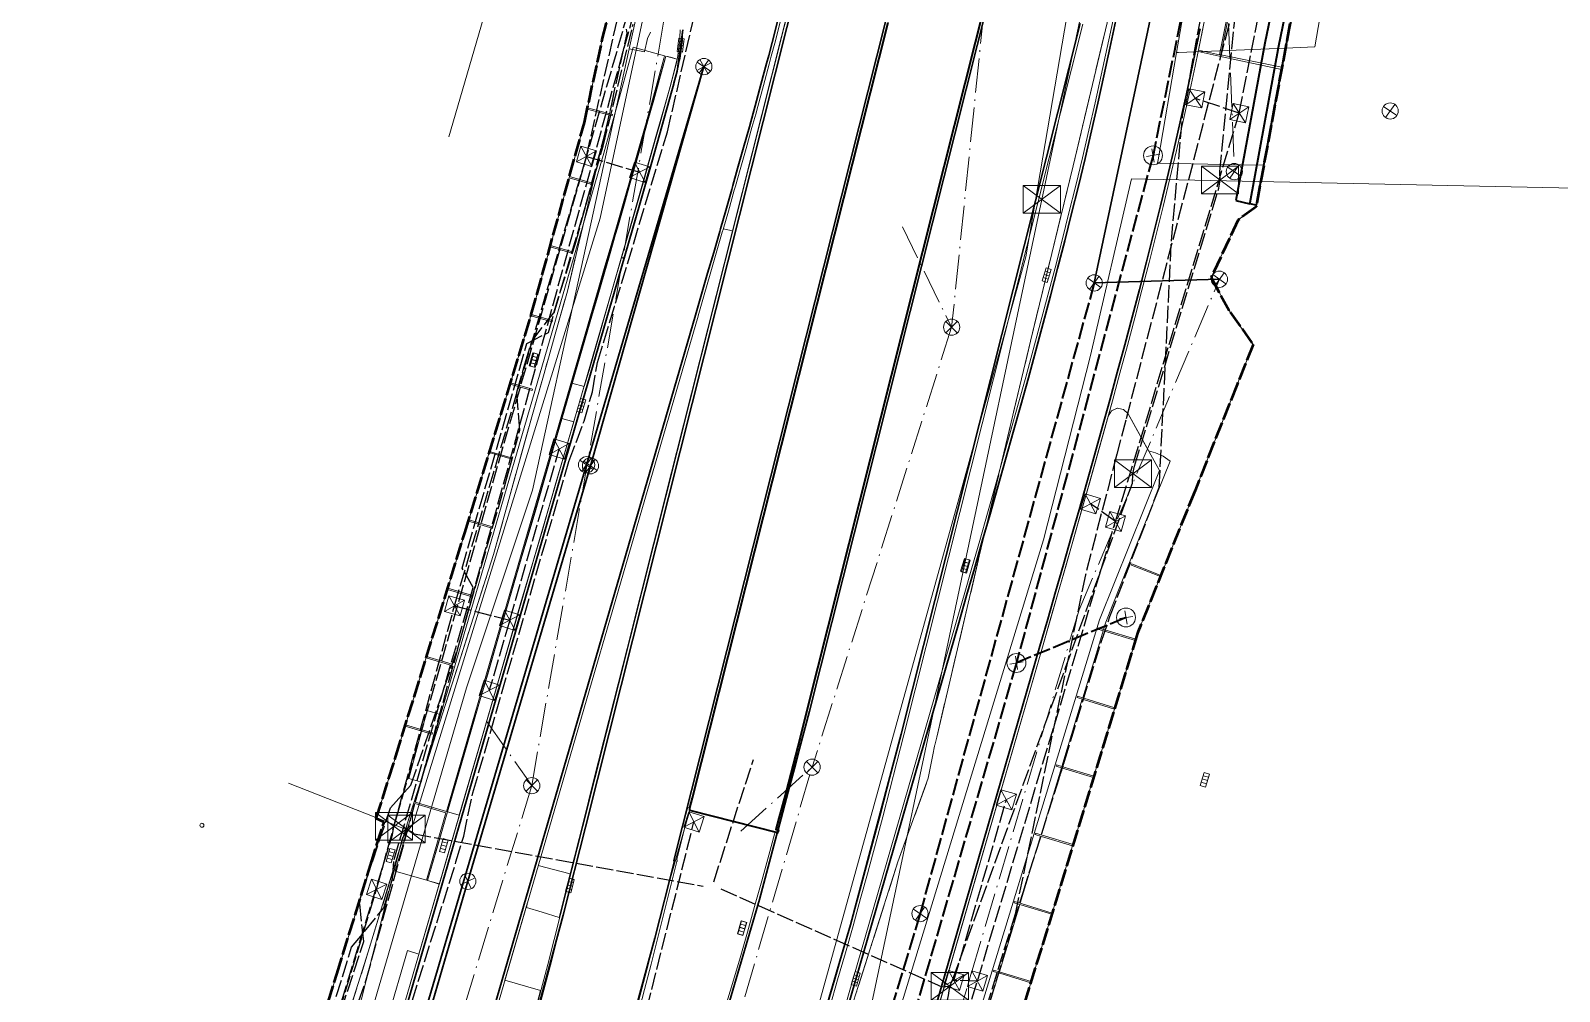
# Model space of a CAD drawing. Header units: metres. Extents: x 105014 to 106600, y 111320 to 118425.
# Drawn here: x 105344.6 to 105457.9, y 113042 to 113113.2 of the extents above; entities that cross this region are included whole.
import ezdxf

# ---------------------------------------------------------------- set-up
doc = ezdxf.new("R2010")
doc.units = ezdxf.units.M
doc.linetypes.add('DASHDOT', pattern=[3.556, 2.54, -0.508, 0, -0.508])
doc.linetypes.add('DASHED', pattern=[1.524, 1.27, -0.254])
for name, color, linetype, lineweight in [('00-BASE-LIMITE', 7, 'DASHED', 50), ('00-BASE-UE', 42, 'DASHED', 25), ('10-PAV-CALZADA-BRT', 12, 'CONTINUOUS', 30), ('10-PAV-CALZADA-MIXTA', 8, 'CONTINUOUS', 30), ('10-PAV-CICLORUTA', 76, 'CONTINUOUS', 18), ('10-PAV-ESTACION-TM', 1, 'CONTINUOUS', 40), ('10-PAV-SARDINEL', 252, 'CONTINUOUS', 13), ('20-EP-ZONA-DURA', 253, 'CONTINUOUS', 13), ('20-EP-ZONA-VERDE', 84, 'CONTINUOUS', 13), ('30-RED-ENEL-NODOS', 11, 'CONTINUOUS', 13), ('30-RED-ENEL-PROY', 1, 'DASHED', 25), ('30-RED-ETB-CAMARA', 151, 'CONTINUOUS', 13), ('30-RED-ETB-EXIST', 145, 'CONTINUOUS', 13), ('30-RED-ETB-PROY', 5, 'DASHED', 25), ('30-RED-MOVISTAR-PROY', 4, 'DASHED', 25), ('30-RED-VANTI-EXIST', 52, 'CONTINUOUS', 13), ('30-RED-VANTI-PROY', 2, 'DASHED', 25), ('30-RED-VANTI-RETIRO', 8, 'DASHDOT', 13), ('35-RH-ACUE-MENOR-EXIST', 151, 'CONTINUOUS', 13), ('35-RH-ACUE-MENOR-PROY', 5, 'DASHED', 25), ('35-RH-PLUV-COLECTOR', 96, 'CONTINUOUS', 30), ('35-RH-PLUV-INTERCEPTOR', 3, 'DASHED', 40), ('35-RH-PLUV-NODOS', 94, 'CONTINUOUS', 13), ('35-RH-PLUV-RETIRO', 8, 'DASHDOT', 13), ('35-RH-SUDS-ZONAS', 92, 'CONTINUOUS', 20), ('36-RH-SAN-COLECTOR-PROY', 6, 'DASHED', 35), ('36-RH-SAN-POZOS', 216, 'CONTINUOUS', 13), ('50-EST-MURO-CONTENCION', 34, 'CONTINUOUS', 40), ('60-PREDIAL-LOTE', 42, 'CONTINUOUS', 13)]:
    doc.layers.add(name, color=color, linetype=linetype, lineweight=lineweight)

# ---------------------------------------------------------------- blocks, each defined once
blk = doc.blocks.new('CAM_ETB_T_13')
for p, q in [((-1.375, -1.025), (1.375, 1.025)), ((-1.375, 1.025), (1.375, -1.025))]:
    blk.add_line(p, q)
blk.add_lwpolyline([(-1.375, -1.025), (1.375, -1.025), (1.375, 1.025), (-1.375, 1.025)], close=True)
blk = doc.blocks.new('CAJA_ENEL')
for p, q in [((-0.6, -0.6), (0.6, 0.6)), ((-0.6, 0.6), (0.6, -0.6))]:
    blk.add_line(p, q)
blk.add_lwpolyline([(-0.6, -0.6), (0.6, -0.6), (0.6, 0.6), (-0.6, 0.6)], close=True)
blk = doc.blocks.new('POSTE')
blk.add_circle((0, 0), 0.15)
blk = doc.blocks.new('POZO_SAN')
for p, q in [((-0.5, 0), (0.5, 0)), ((0, -0.5), (0, 0.5))]:
    blk.add_line(p, q)
blk.add_circle((0, 0), 0.7)
blk = doc.blocks.new('POZO_PLUV')
for p, q in [((-0.42, -0.42), (0.42, 0.42)), ((-0.42, 0.42), (0.42, -0.42))]:
    blk.add_line(p, q)
blk.add_circle((0, 0), 0.6)
blk = doc.blocks.new('SUMIDERO')
for p, q in [((-0.25, -0.2), (-0.25, 0.2)), ((0, -0.2), (0, 0.2)), ((0.25, -0.2), (0.25, 0.2))]:
    blk.add_line(p, q)
blk.add_lwpolyline([(-0.5, -0.2), (0.5, -0.2), (0.5, 0.2), (-0.5, 0.2)], close=True)

msp = doc.modelspace()

# ---------------------------------------------------------------- linework, layer by layer
at = {"layer": '00-BASE-LIMITE'}
for points in [[(105345.3983, 112971.6131), (105347.5179, 112978.7363), (105350.5825, 112988.5691), (105353.0135, 112996.5165), (105354.9269, 113002.8197), (105356.5159, 113008.0501), (105357.7657, 113012.0511), (105358.4211, 113014.2671), (105362.2081, 113026.6541), (105367.3211, 113043.2891), (105369.8141, 113051.3551), (105370.8177, 113054.5515), (105370.2417, 113054.8149), (105371.6915, 113059.4375), (105376.7971, 113075.9741), (105381.7211, 113092.1431), (105385.6501, 113106.3711), (105386.9791, 113112.5251), (105387.4761, 113114.5441)], [(105437.8951, 113113.6651), (105435.3877, 113100.1267), (105434.0747, 113099.1547), (105432.0513, 113094.8855), (105433.4609, 113092.3184), (105435.1651, 113089.9367), (105433.9785, 113086.9657), (105430.8671, 113079.1087), (105426.6177, 113068.5341), (105407.0983, 113004.6881), (105401.3549, 112986.5059), (105400.0061, 112979.7681), (105400.3503, 112975.2925)]]:
    msp.add_lwpolyline(points, dxfattribs=at)
at = {"layer": '00-BASE-UE'}
for points in [[(105362.2081, 113026.6541), (105367.3211, 113043.2891), (105369.8141, 113051.3551), (105370.8177, 113054.5515), (105370.2417, 113054.8149), (105371.6915, 113059.4375), (105376.7971, 113075.9741), (105381.7211, 113092.1431), (105385.6501, 113106.3711), (105386.9791, 113112.5251), (105387.4761, 113114.5441)], [(105437.8951, 113113.6651), (105435.3877, 113100.1267), (105434.0747, 113099.1547), (105432.0513, 113094.8855), (105433.4609, 113092.3184), (105435.1651, 113089.9367), (105433.9785, 113086.9657), (105430.8671, 113079.1087), (105426.6177, 113068.5341), (105408.0621, 113007.8407)]]:
    msp.add_lwpolyline(points, dxfattribs=at)
at = {"layer": '10-PAV-CALZADA-BRT'}
for points in [[(105353.1707, 112949.4592), (105374.177, 113013.5211), (105374.3864, 113014.1606), (105374.513, 113014.5481), (105379.5855, 113031.0224), (105384.0831, 113047.6629), (105385.7241, 113054.1819), (105401.5265, 113116.9597)], [(105371.2961, 112971.2841), (105380.3953, 112999.8725), (105380.9253, 112999.7532), (105381.468, 112999.7273), (105382.0069, 112999.7955), (105382.526, 112999.9557), (105383.0097, 113000.2031), (105383.4433, 113000.5304), (105383.8139, 113000.9276), (105384.1103, 113001.3829), (105384.3237, 113001.8825), (105384.3403, 113001.9345), (105394.5385, 113034.9699), (105398.6138, 113048.8173), (105402.3219, 113062.7675), (105415.5729, 113115.4095)], [(105407.9539, 113113.8333), (105392.2742, 113051.7041), (105392.3148, 113051.6887), (105390.8713, 113045.9543), (105386.3116, 113029.0837), (105381.1691, 113012.3816), (105381.0378, 113011.9796), (105380.8284, 113011.3401), (105378.3677, 113003.8355), (105378.3438, 113003.762), (105378.2257, 113002.557), (105378.573, 113001.3971), (105379.3341, 113000.4555), (105380.3953, 112999.8725), (105371.2961, 112971.2841)], [(105422.3613, 113113.7009), (105409.1101, 113061.0587), (105405.3545, 113046.9298), (105401.2271, 113032.9051), (105370.4371, 112933.1659)]]:
    msp.add_lwpolyline(points, dxfattribs=at)
at = {"layer": '10-PAV-CALZADA-MIXTA'}
for points in [[(105399.956, 113113.8485), (105399.5511, 113112.2872), (105399.301, 113111.338), (105399.1393, 113110.7278), (105398.722, 113109.1698), (105398.2984, 113107.6134), (105398.1429, 113107.0469), (105397.8702, 113106.0585), (105397.4379, 113104.5047), (105397.0015, 113102.9518), (105396.6461, 113101.6969), (105396.5617, 113101.4002), (105396.1187, 113099.8492), (105395.7289, 113098.4922), (105395.6732, 113098.2991), (105395.2256, 113096.7495), (105394.7771, 113095.2003), (105394.3274, 113093.6512), (105393.8775, 113092.1023), (105393.8736, 113092.0889), (105350.7113, 112943.6511)], [(105399.3011, 113020.6031), (105413.3733, 113069.3087), (105413.9553, 113071.3231), (105414.5365, 113073.3377), (105415.1163, 113075.3527), (105415.6943, 113077.3683), (105416.2695, 113079.3847), (105416.8415, 113081.4019), (105417.4095, 113083.4203), (105417.9729, 113085.4399), (105418.5309, 113087.4611), (105419.0829, 113089.4839), (105419.6281, 113091.5085), (105420.1661, 113093.5351), (105420.6961, 113095.5637), (105421.2175, 113097.5947), (105421.7295, 113099.6279), (105422.2315, 113101.6639), (105422.7227, 113103.7023), (105423.2025, 113105.7433), (105423.6701, 113107.7873), (105424.1251, 113109.8341), (105424.5665, 113111.8839), (105424.9937, 113113.9367)], [(105344.71, 112945.3964), (105387.8761, 113093.8475), (105389.7275, 113100.2387), (105390.6381, 113103.4187), (105392.1213, 113108.7199), (105392.2636, 113109.2385), (105392.2704, 113109.2628), (105392.2774, 113109.2883), (105392.5181, 113110.1709), (105392.9372, 113113.231)], [(105431.2419, 113113.3075), (105431.2061, 113113.1289), (105431.1703, 113112.9501), (105431.1345, 113112.7715), (105431.0981, 113112.5931), (105431.0609, 113112.4147), (105431.0237, 113112.2365), (105430.9867, 113112.0583), (105430.9495, 113111.8799), (105430.9049, 113111.6651), (105430.6809, 113110.5893), (105430.2307, 113108.4983), (105429.7671, 113106.4123), (105429.2909, 113104.3313), (105428.8027, 113102.2551), (105428.3037, 113100.1837), (105427.7941, 113098.1169), (105427.2749, 113096.0547), (105426.7465, 113093.9969), (105426.2101, 113091.9433), (105425.6661, 113089.8939), (105425.1151, 113087.8485), (105424.5579, 113085.8067), (105423.9953, 113083.7687), (105423.4277, 113081.7341), (105422.8561, 113079.7029), (105422.2811, 113077.6747), (105421.7033, 113075.6495), (105421.1227, 113073.6241), (105420.5415, 113071.6053), (105419.9597, 113069.5887), (105419.3777, 113067.5739), (105405.3055, 113018.8683)]]:
    msp.add_lwpolyline(points, dxfattribs=at)
at = {"layer": '10-PAV-CICLORUTA'}
for points in [[(105391.5843, 113111.3159), (105391.5295, 113111.1119), (105391.1129, 113109.5793), (105390.6907, 113108.0459), (105390.2637, 113106.5115), (105389.8319, 113104.9759), (105389.3963, 113103.4389), (105388.9569, 113101.9005), (105388.5145, 113100.3605), (105388.0705, 113098.8223), (105387.6231, 113097.2775), (105387.1739, 113095.7309), (105386.7239, 113094.1825), (105375.4309, 113055.3455), (105373.1263, 113056.0155), (105384.4193, 113094.8525), (105384.8693, 113096.4009), (105385.3183, 113097.9469), (105385.7653, 113099.4901), (105386.2083, 113101.0247), (105386.6497, 113102.5613), (105387.0879, 113104.0957), (105387.5223, 113105.6279), (105387.8599, 113106.8273), (105388.3777, 113108.6863), (105388.7981, 113110.2127), (105389.2125, 113111.7375), (105389.2661, 113111.9375), (105391.5843, 113111.3159)], [(105375.4029, 113055.2495), (105373.9511, 113050.2563), (105371.6465, 113050.9263), (105373.0983, 113055.9195), (105375.4029, 113055.2495)]]:
    msp.add_lwpolyline(points, close=True, dxfattribs=at)
at = {"layer": '10-PAV-ESTACION-TM'}
msp.add_lwpolyline([(105415.379, 113115.4582), (105402.128, 113062.8165), (105401.6209, 113060.8183), (105401.1065, 113058.8221), (105400.5844, 113056.828), (105400.0549, 113054.8357), (105399.8314, 113054.0076), (105400.0256, 113053.9585), (105399.9727, 113053.7623), (105393.4626, 113055.4141), (105393.4626, 113055.4141), (105393.4684, 113055.619), (105393.6523, 113056.3475), (105408.1478, 113113.7844)], dxfattribs=at)
at = {"layer": '10-PAV-SARDINEL'}
for points in [[(105352.9807, 112949.5215), (105373.987, 113013.5834), (105374.1963, 113014.2228), (105374.3229, 113014.6101), (105374.9145, 113016.4313), (105375.4991, 113018.2544), (105376.0766, 113020.0798), (105376.6471, 113021.9074), (105377.2105, 113023.7373), (105377.7668, 113025.5693), (105378.3161, 113027.4034), (105378.8583, 113029.2397), (105379.3934, 113031.078), (105379.9214, 113032.9183), (105380.4423, 113034.7608), (105380.9561, 113036.6051), (105381.4628, 113038.4515), (105381.9623, 113040.2997), (105382.4547, 113042.1499), (105382.94, 113044.002), (105383.4181, 113045.856), (105383.8892, 113047.7119), (105385.5302, 113054.2307), (105401.3326, 113117.0084)], [(105401.5265, 113116.9597), (105385.7241, 113054.1819), (105384.0831, 113047.6629), (105383.6119, 113045.8064), (105383.1336, 113043.9517), (105382.6481, 113042.0988), (105382.1555, 113040.2479), (105381.6558, 113038.3989), (105381.1489, 113036.5518), (105380.6349, 113034.7067), (105380.1137, 113032.8635), (105379.5855, 113031.0224), (105379.0502, 113029.1834), (105378.5078, 113027.3464), (105377.9583, 113025.5115), (105377.4017, 113023.6788), (105376.8381, 113021.8482), (105376.2674, 113020.0198), (105375.6896, 113018.1937), (105375.1048, 113016.3698), (105374.513, 113014.5481), (105374.3864, 113014.1606), (105374.177, 113013.5211), (105353.1707, 112949.4592)], [(105415.5729, 113115.4095), (105402.3219, 113062.7675), (105401.8147, 113060.7687), (105401.3001, 113058.7718), (105400.7778, 113056.7769), (105400.2481, 113054.7839), (105400.2481, 113054.7839), (105400.0254, 113053.9585), (105399.8314, 113054.0076), (105400.0549, 113054.8357), (105400.5844, 113056.828), (105401.1065, 113058.8221), (105401.6209, 113060.8183), (105402.128, 113062.8165), (105415.379, 113115.4582)], [(105350.7113, 112943.6511), (105393.8736, 113092.0889), (105393.8775, 113092.1023), (105394.3274, 113093.6512), (105394.7771, 113095.2003), (105395.2256, 113096.7495), (105395.6732, 113098.2991), (105395.7289, 113098.4922), (105396.1187, 113099.8492), (105396.5617, 113101.4002), (105396.6461, 113101.6969), (105397.0015, 113102.9518), (105397.4379, 113104.5047), (105397.8702, 113106.0585), (105398.1429, 113107.0469), (105398.2984, 113107.6134), (105398.722, 113109.1698), (105399.1393, 113110.7278), (105399.301, 113111.338), (105399.5511, 113112.2872), (105399.956, 113113.8485)], [(105400.1497, 113113.7987), (105399.7446, 113112.2366), (105399.4944, 113111.2869), (105399.3326, 113110.6764), (105398.9151, 113109.1177), (105398.4914, 113107.5607), (105398.3358, 113106.9939), (105398.063, 113106.0051), (105397.6305, 113104.4509), (105397.194, 113102.8975), (105396.8385, 113101.6423), (105396.7541, 113101.3454), (105396.311, 113099.7942), (105395.9211, 113098.4369), (105395.8654, 113098.2437), (105395.4177, 113096.694), (105394.9692, 113095.1446), (105394.5195, 113093.5954), (105394.0696, 113092.0465), (105394.0656, 113092.0331), (105350.9034, 112943.5953)], [(105408.1478, 113113.7844), (105393.4684, 113055.619), (105393.3241, 113055.6555), (105392.9047, 113054.2024), (105407.9539, 113113.8333)], [(105399.109, 113020.6588), (105413.1812, 113069.3642), (105413.7632, 113071.3786), (105414.3443, 113073.3931), (105414.9241, 113075.4079), (105415.502, 113077.4233), (105416.0772, 113079.4395), (105416.6491, 113081.4563), (105417.217, 113083.4743), (105417.7802, 113085.4934), (105418.3381, 113087.5141), (105418.8899, 113089.5363), (105419.4349, 113091.5602), (105419.9727, 113093.5861), (105420.5025, 113095.6139), (105421.0237, 113097.644), (105421.5355, 113099.6763), (105422.0372, 113101.7113), (105422.5282, 113103.7487), (105423.0077, 113105.7885), (105423.475, 113107.8313), (105423.9298, 113109.8769), (105424.3707, 113111.9248), (105424.7978, 113113.9767)], [(105424.9937, 113113.9367), (105424.5665, 113111.8839), (105424.1251, 113109.8341), (105423.6701, 113107.7873), (105423.2025, 113105.7433), (105422.7227, 113103.7023), (105422.2315, 113101.6639), (105421.7295, 113099.6279), (105421.2175, 113097.5947), (105420.6961, 113095.5637), (105420.1661, 113093.5351), (105419.6281, 113091.5085), (105419.0829, 113089.4839), (105418.5309, 113087.4611), (105417.9729, 113085.4399), (105417.4095, 113083.4203), (105416.8415, 113081.4019), (105416.2695, 113079.3847), (105415.6943, 113077.3683), (105415.1163, 113075.3527), (105414.5365, 113073.3377), (105413.9553, 113071.3231), (105413.3733, 113069.3087), (105399.3011, 113020.6031)], [(105344.518, 112945.4522), (105387.6841, 113093.9033), (105388.6114, 113097.0983), (105389.5354, 113100.2942), (105389.9922, 113101.8833), (105390.4458, 113103.4734), (105390.8205, 113104.7971), (105391.1925, 113106.1217), (105391.5619, 113107.447), (105391.9285, 113108.773), (105392.0709, 113109.2919), (105392.0777, 113109.3162), (105392.0845, 113109.3411), (105392.3249, 113110.2227), (105392.3737, 113110.4082), (105392.4189, 113110.5923), (105392.4614, 113110.7781), (105392.5008, 113110.9641), (105392.5372, 113111.1507), (105392.5707, 113111.3383), (105392.601, 113111.5257), (105392.6283, 113111.7145), (105392.6526, 113111.9025), (105392.6739, 113112.0925), (105392.692, 113112.2808), (105392.7073, 113112.4717), (105392.7193, 113112.6617), (105392.7284, 113112.8521), (105392.7343, 113113.0406), (105392.7372, 113113.2338)], [(105392.9372, 113113.231), (105392.9343, 113113.0374), (105392.9282, 113112.844), (105392.919, 113112.6506), (105392.9068, 113112.4574), (105392.8914, 113112.2645), (105392.8728, 113112.0718), (105392.8512, 113111.8794), (105392.8265, 113111.6874), (105392.7987, 113111.4958), (105392.7678, 113111.3047), (105392.7338, 113111.1142), (105392.6968, 113110.9242), (105392.6567, 113110.7348), (105392.6135, 113110.5461), (105392.5673, 113110.3581), (105392.5181, 113110.1709), (105392.2774, 113109.2883), (105392.2704, 113109.2628), (105392.2636, 113109.2385), (105392.1213, 113108.7199), (105391.7545, 113107.3935), (105391.3851, 113106.0678), (105391.0129, 113104.7429), (105390.6381, 113103.4187), (105390.1844, 113101.8282), (105389.7275, 113100.2387), (105388.8034, 113097.0426), (105387.8761, 113093.8475), (105344.71, 112945.3964)], [(105370.4371, 112933.1659), (105401.2271, 113032.9051), (105401.8394, 113034.9019), (105402.4441, 113036.901), (105403.0413, 113038.9023), (105403.631, 113040.9059), (105404.2131, 113042.9117), (105404.7876, 113044.9197), (105405.3545, 113046.9298), (105405.9139, 113048.9421), (105406.4656, 113050.9565), (105407.0097, 113052.9729), (105407.5463, 113054.9914), (105408.0752, 113057.0118), (105408.5965, 113059.0343), (105409.1101, 113061.0587), (105422.3613, 113113.7009)], [(105422.5553, 113113.6521), (105409.304, 113061.0097), (105408.7903, 113058.9848), (105408.2688, 113056.9616), (105407.7397, 113054.9404), (105407.2029, 113052.9212), (105406.663, 113050.9217), (105406.6586, 113050.9041), (105406.6539, 113050.888), (105406.1067, 113048.8889), (105405.5471, 113046.8759), (105404.98, 113044.8651), (105404.4053, 113042.8564), (105403.823, 113040.8498), (105403.2331, 113038.8455), (105402.6356, 113036.8435), (105402.0307, 113034.8437), (105401.4183, 113032.8463), (105370.6282, 112933.1069)], [(105405.3055, 113018.8683), (105419.3777, 113067.5739), (105419.9597, 113069.5887), (105420.5415, 113071.6053), (105421.1227, 113073.6241), (105421.7033, 113075.6495), (105422.2811, 113077.6747), (105422.8561, 113079.7029), (105423.4277, 113081.7341), (105423.9953, 113083.7687), (105424.5579, 113085.8067), (105425.1151, 113087.8485), (105425.6661, 113089.8939), (105426.2101, 113091.9433), (105426.7465, 113093.9969), (105427.2749, 113096.0547), (105427.7941, 113098.1169), (105428.3037, 113100.1837), (105428.8027, 113102.2551), (105429.2909, 113104.3313), (105429.7671, 113106.4123), (105430.2307, 113108.4983), (105430.6809, 113110.5893), (105430.9049, 113111.6651), (105430.9495, 113111.8799), (105430.9867, 113112.0583), (105431.0237, 113112.2365), (105431.0609, 113112.4147), (105431.0981, 113112.5931), (105431.1345, 113112.7715), (105431.1703, 113112.9501), (105431.2061, 113113.1289), (105431.2419, 113113.3075)], [(105431.438, 113113.2681), (105431.4022, 113113.0896), (105431.3664, 113112.9108), (105431.3306, 113112.7319), (105431.294, 113112.5527), (105431.2567, 113112.3739), (105431.2195, 113112.1957), (105431.1825, 113112.0176), (105431.1453, 113111.8392), (105431.1007, 113111.6244), (105430.8766, 113110.5479), (105430.4261, 113108.4556), (105429.9622, 113106.3683), (105429.4858, 113104.2861), (105428.9973, 113102.2088), (105428.498, 113100.1364), (105427.9882, 113098.0686), (105427.4687, 113096.0055), (105426.9401, 113093.9468), (105426.4035, 113091.8924), (105425.8593, 113089.8423), (105425.3081, 113087.7962), (105424.7508, 113085.7538), (105424.188, 113083.7153), (105423.6203, 113081.6802), (105423.0486, 113079.6485), (105422.4735, 113077.62), (105421.8956, 113075.5945), (105421.315, 113073.5689), (105420.7337, 113071.55), (105420.1519, 113069.5333), (105419.5698, 113067.5184), (105405.4976, 113018.8127)], [(105389.4165, 113040.3133), (105389.9087, 113042.1918), (105390.3936, 113044.0721), (105390.8713, 113045.9543), (105391.8197, 113049.7218), (105393.0971, 113054.1477), (105392.4969, 113051.7695), (105392.5027, 113051.7571), (105392.5118, 113051.7234), (105392.5148, 113051.6887), (105392.5118, 113051.654), (105392.5087, 113051.6399), (105391.0652, 113045.9053), (105390.5874, 113044.0226), (105390.1023, 113042.1415), (105389.6099, 113040.2623)]]:
    msp.add_lwpolyline(points, dxfattribs=at)
at = {"layer": '20-EP-ZONA-DURA'}
for points in [[(105401.3326, 113117.0084), (105385.5302, 113054.2307), (105383.8892, 113047.7119), (105383.4181, 113045.856), (105382.94, 113044.002), (105382.4547, 113042.1499), (105381.9623, 113040.2997)], [(105381.6018, 113039.0996), (105382.3929, 113042.0709), (105379.7607, 113042.8371), (105381.4388, 113048.6083), (105381.3581, 113048.2345), (105382.5142, 113047.868), (105383.7869, 113047.497), (105384.5977, 113050.7084), (105382.2299, 113051.3293), (105384.5999, 113050.7191), (105385.5787, 113054.5975), (105386.3129, 113057.5063), (105387.0985, 113060.6195), (105387.8325, 113063.5283), (105388.8113, 113067.4067), (105390.7691, 113075.1637), (105391.7405, 113079.0135), (105392.4749, 113081.9233), (105392.9952, 113083.9845), (105396.6188, 113098.3432), (105395.9387, 113098.4969), (105396.6193, 113098.3463), (105400.9727, 113115.5953)], [(105365.1589, 113036.2543), (105367.3211, 113043.2891), (105369.8141, 113051.3551), (105370.8177, 113054.5515), (105370.2417, 113054.8149), (105371.6915, 113059.4375), (105372.404, 113061.7452), (105372.3761, 113061.6491), (105374.3611, 113061.0719), (105374.3861, 113061.0647), (105374.4141, 113061.1607), (105374.3891, 113061.1679), (105372.404, 113061.7452), (105373.9677, 113066.8099), (105373.9399, 113066.7139), (105375.8409, 113066.1611), (105375.8661, 113066.1539), (105375.8939, 113066.2499), (105375.8689, 113066.2571), (105373.9677, 113066.8099), (105375.5317, 113071.8755), (105375.5037, 113071.7795), (105377.3461, 113071.2437), (105377.3741, 113071.3397), (105375.5317, 113071.8755), (105376.7971, 113075.9741), (105377.0625, 113076.8456), (105378.8259, 113076.3329), (105378.8539, 113076.4289), (105377.0917, 113076.9413), (105378.6067, 113081.9163), (105380.3057, 113081.4221), (105380.3337, 113081.5181), (105378.6358, 113082.0119), (105380.1508, 113086.9867), (105381.7855, 113086.5113), (105381.8135, 113086.6075), (105380.1799, 113087.0823), (105381.695, 113092.0572), (105383.2653, 113091.6005), (105383.2747, 113091.5979), (105383.3027, 113091.6939), (105383.2933, 113091.6965), (105381.7238, 113092.1529), (105383.1082, 113097.1663), (105384.7453, 113096.6903), (105384.7733, 113096.7863), (105383.1349, 113097.2627), (105384.5191, 113102.2755), (105386.2251, 113101.7795), (105386.2531, 113101.8755), (105384.5457, 113102.3719), (105385.6501, 113106.3711), (105385.8638, 113107.3606), (105387.7049, 113106.8687), (105387.7307, 113106.9653), (105385.8849, 113107.4585), (105386.9791, 113112.5251), (105387.4761, 113114.5441)], [(105392.7372, 113113.2338), (105392.7343, 113113.0406), (105392.7284, 113112.8521), (105392.7193, 113112.6617), (105392.7073, 113112.4717), (105392.692, 113112.2808), (105392.6739, 113112.0925), (105392.6526, 113111.9025), (105392.6283, 113111.7145), (105392.601, 113111.5257), (105392.5707, 113111.3383), (105392.5372, 113111.1507), (105392.5209, 113111.0647), (105392.0347, 113111.1951), (105391.6913, 113111.2911), (105391.6902, 113111.2874), (105391.6809, 113111.2899), (105391.6261, 113111.0857), (105391.5176, 113110.6865), (105383.6443, 113083.2815), (105376.5784, 113058.9336), (105375.5015, 113055.2299), (105375.4969, 113055.2311), (105374.8018, 113052.8238), (105374.0471, 113050.2283), (105374.052, 113050.2268), (105374.0495, 113050.2181), (105374.9028, 113049.9477), (105373.3972, 113044.7696), (105372.5547, 113045.0431), (105371.093, 113040.0474)], [(105389.6099, 113040.2623), (105390.1023, 113042.1415), (105390.5874, 113044.0226), (105391.0652, 113045.9053), (105392.5087, 113051.6399), (105392.5118, 113051.654), (105392.5148, 113051.6887), (105392.5118, 113051.7234), (105392.5027, 113051.7571), (105392.4969, 113051.7695), (105393.0971, 113054.1477), (105393.4626, 113055.4141), (105399.7796, 113053.8144), (105399.7387, 113053.6636), (105399.3152, 113052.1036), (105398.7907, 113050.1985), (105398.2593, 113048.2954), (105397.7211, 113046.3942), (105397.1759, 113044.4949), (105396.6987, 113042.8548), (105393.2945, 113031.6178)]]:
    msp.add_lwpolyline(points, dxfattribs=at)
for points in [[(105437.8951, 113113.6651), (105437.3038, 113110.4725), (105432.7841, 113111.37), (105433.7969, 113116.4703), (105438.2981, 113115.5765), (105437.8951, 113113.6651)], [(105373.1263, 113056.0155), (105375.4309, 113055.3455), (105386.7239, 113094.1825), (105387.1739, 113095.7309), (105387.6231, 113097.2775), (105388.0705, 113098.8223), (105388.5145, 113100.3605), (105388.9569, 113101.9005), (105389.3963, 113103.4389), (105389.8319, 113104.9759), (105390.2637, 113106.5115), (105390.6907, 113108.0459), (105391.1129, 113109.5793), (105391.5295, 113111.1119), (105391.5843, 113111.3159), (105389.2661, 113111.9375), (105389.2125, 113111.7375), (105388.7981, 113110.2127), (105388.3777, 113108.6863), (105387.8599, 113106.8273), (105387.5223, 113105.6279), (105387.0879, 113104.0957), (105386.6497, 113102.5613), (105386.2083, 113101.0247), (105385.7653, 113099.4901), (105385.3183, 113097.9469), (105384.8693, 113096.4009), (105384.4193, 113094.8525), (105373.1263, 113056.0155)], [(105433.9785, 113086.9657), (105430.8671, 113079.1087), (105428.3416, 113072.824), (105426.1991, 113073.6807), (105426.1619, 113073.5878), (105428.3043, 113072.7311), (105426.6177, 113068.5341), (105426.4822, 113068.091), (105424.1885, 113068.7885), (105424.0911, 113068.8181), (105424.2567, 113069.3627), (105427.0618, 113076.3869), (105429.0219, 113081.2949), (105428.5055, 113081.6474), (105427.9384, 113081.9104), (105427.421, 113082.0533), (105425.9095, 113084.7945), (105425.5747, 113085.1197), (105425.1155, 113085.2027), (105424.688, 113085.0153), (105424.4379, 113084.6213), (105424.7508, 113085.7538), (105425.3081, 113087.7962), (105425.8593, 113089.8423), (105426.4035, 113091.8924), (105426.9401, 113093.9468), (105427.4687, 113096.0055), (105427.9882, 113098.0686), (105428.498, 113100.1364), (105428.9973, 113102.2088), (105429.4858, 113104.2861), (105429.9622, 113106.3683), (105430.4261, 113108.4556), (105430.8766, 113110.5479), (105431.1007, 113111.6244), (105431.1018, 113111.6299), (105432.6649, 113111.2919), (105437.271, 113110.2957), (105435.3877, 113100.1267), (105434.0747, 113099.1547), (105432.0513, 113094.8855), (105433.4609, 113092.3184), (105435.1651, 113089.9367), (105433.9785, 113086.9657)], [(105426.453, 113067.9955), (105424.9327, 113063.0227), (105422.6365, 113063.7209), (105422.5492, 113063.7475), (105423.5375, 113066.9977), (105424.062, 113068.7225), (105424.1595, 113068.6929), (105426.453, 113067.9955)], [(105424.9035, 113062.9272), (105423.3831, 113057.9543), (105421.0869, 113058.6525), (105421.0072, 113058.6768), (105422.5201, 113063.6519), (105422.6075, 113063.6253), (105424.9035, 113062.9272)], [(105423.3539, 113057.8586), (105421.8336, 113052.8859), (105419.5375, 113053.5841), (105419.4653, 113053.6062), (105420.6286, 113057.4317), (105420.9781, 113058.5811), (105421.0579, 113058.5569), (105423.3539, 113057.8586)], [(105373.9511, 113050.2563), (105375.4029, 113055.2495), (105373.0983, 113055.9195), (105371.6465, 113050.9263), (105373.9511, 113050.2563)], [(105421.8044, 113052.7903), (105420.284, 113047.8173), (105417.9879, 113048.5157), (105417.9233, 113048.5354), (105419.4362, 113053.5106), (105419.5083, 113053.4885), (105421.8044, 113052.7903)], [(105420.2548, 113047.7217), (105418.7345, 113042.7489), (105416.4383, 113043.4471), (105416.3813, 113043.4645), (105417.7209, 113047.8699), (105417.8942, 113048.4397), (105417.9587, 113048.4199), (105420.2548, 113047.7217)], [(105418.7053, 113042.6534), (105412.5363, 113022.4752), (105410.2135, 113023.1817), (105411.3026, 113026.7631), (105413.2683, 113033.2275), (105409.9397, 113034.1873), (105411.4109, 113039.2789), (105414.2831, 113038.4501), (105414.8099, 113038.2969), (105416.3523, 113043.369), (105416.4093, 113043.3515), (105418.7053, 113042.6534)]]:
    msp.add_lwpolyline(points, close=True, dxfattribs=at)
at = {"layer": '20-EP-ZONA-VERDE'}
for points in [[(105433.699, 113116.4897), (105432.6862, 113111.3893), (105431.1225, 113111.7276), (105432.1307, 113116.8011), (105433.699, 113116.4897)], [(105433.7969, 113116.4703), (105432.7841, 113111.37), (105432.6862, 113111.3893), (105433.699, 113116.4897), (105433.7969, 113116.4703)], [(105432.6862, 113111.3893), (105432.7841, 113111.37), (105437.3037, 113110.4725), (105437.2709, 113110.2957), (105432.6649, 113111.2919), (105431.1017, 113111.6299), (105431.1225, 113111.7276), (105432.6862, 113111.3893)], [(105392.5209, 113111.0647), (105392.3251, 113110.2235), (105392.0775, 113109.3155), (105391.6545, 113107.7791), (105391.2267, 113106.2421), (105390.7943, 113104.7041), (105390.3581, 113103.1653), (105389.9183, 113101.6251), (105389.4755, 113100.0837), (105389.0309, 113098.5439), (105388.5833, 113096.9987), (105388.1343, 113095.4517), (105387.6841, 113093.9033), (105374.9113, 113049.9771), (105374.0471, 113050.2283), (105386.8199, 113094.1545), (105387.2699, 113095.7029), (105387.7191, 113097.2497), (105388.1665, 113098.7945), (105388.6107, 113100.3329), (105389.0531, 113101.8729), (105389.4925, 113103.4115), (105389.9283, 113104.9487), (105390.3599, 113106.4845), (105390.7871, 113108.0193), (105391.2095, 113109.5529), (105391.6261, 113111.0857), (105391.6809, 113111.2899), (105392.5209, 113111.0647)], [(105387.7307, 113106.9653), (105387.7049, 113106.8687), (105385.8553, 113107.3629), (105385.8811, 113107.4595), (105387.7307, 113106.9653)], [(105386.2531, 113101.8755), (105386.2251, 113101.7795), (105384.5179, 113102.2759), (105384.5457, 113102.3719), (105386.2531, 113101.8755)], [(105384.7733, 113096.7863), (105384.7453, 113096.6903), (105383.1069, 113097.1667), (105383.1349, 113097.2627), (105384.7733, 113096.7863)], [(105383.2933, 113091.6965), (105383.3027, 113091.6939), (105383.2747, 113091.5979), (105383.2653, 113091.6005), (105381.6953, 113092.0571), (105381.7231, 113092.1531), (105383.2933, 113091.6965)], [(105381.8135, 113086.6075), (105381.7855, 113086.5113), (105380.1519, 113086.9863), (105380.1799, 113087.0823), (105381.8135, 113086.6075)], [(105425.9095, 113084.7945), (105428.2287, 113080.5887), (105423.7861, 113069.5337), (105414.2831, 113038.4501), (105411.4109, 113039.2789), (105419.5699, 113067.5183), (105421.9705, 113075.8601), (105423.1631, 113080.0543), (105424.4379, 113084.6213), (105424.688, 113085.0152), (105425.1154, 113085.2027), (105425.5747, 113085.1197), (105425.9095, 113084.7945)], [(105380.3337, 113081.5181), (105380.3057, 113081.4221), (105378.6079, 113081.9159), (105378.6357, 113082.0119), (105380.3337, 113081.5181)], [(105378.8539, 113076.4289), (105378.8259, 113076.3329), (105377.0637, 113076.8453), (105377.0917, 113076.9413), (105378.8539, 113076.4289)], [(105428.3413, 113072.8241), (105428.3043, 113072.7311), (105426.1619, 113073.5878), (105426.1991, 113073.6807), (105428.3413, 113072.8241)], [(105377.3741, 113071.3397), (105377.3461, 113071.2437), (105375.5037, 113071.7795), (105375.5317, 113071.8755), (105377.3741, 113071.3397)], [(105424.1885, 113068.7885), (105426.4847, 113068.0903), (105426.4555, 113067.9947), (105424.1595, 113068.6929), (105423.6785, 113068.8391), (105423.7077, 113068.9347), (105424.1885, 113068.7885)], [(105375.8689, 113066.2571), (105375.8939, 113066.2499), (105375.8661, 113066.1539), (105375.8409, 113066.1611), (105373.9399, 113066.7139), (105373.9679, 113066.8099), (105375.8689, 113066.2571)], [(105422.6365, 113063.7209), (105424.9327, 113063.0227), (105424.9037, 113062.9271), (105422.6075, 113063.6253), (105422.1291, 113063.7709), (105422.1581, 113063.8665), (105422.6365, 113063.7209)], [(105374.3891, 113061.1679), (105374.4141, 113061.1607), (105374.3861, 113061.0647), (105374.3611, 113061.0719), (105372.3761, 113061.6491), (105372.4041, 113061.7451), (105374.3891, 113061.1679)], [(105421.0869, 113058.6525), (105423.3831, 113057.9543), (105423.3541, 113057.8585), (105421.0579, 113058.5569), (105420.5795, 113058.7023), (105420.6085, 113058.7979), (105421.0869, 113058.6525)], [(105419.5375, 113053.5841), (105421.8337, 113052.8859), (105421.8045, 113052.7903), (105419.5083, 113053.4885), (105419.0303, 113053.6349), (105419.0593, 113053.7305), (105419.5375, 113053.5841)], [(105417.9879, 113048.5157), (105420.2841, 113047.8173), (105420.2549, 113047.7217), (105417.9587, 113048.4199), (105417.4807, 113048.5663), (105417.5097, 113048.6619), (105417.9879, 113048.5157)], [(105416.4383, 113043.4471), (105418.7345, 113042.7489), (105418.7055, 113042.6533), (105416.4093, 113043.3515), (105415.9311, 113043.4979), (105415.9601, 113043.5935), (105416.4383, 113043.4471)]]:
    msp.add_lwpolyline(points, close=True, dxfattribs=at)
at = {"layer": '30-RED-ENEL-PROY'}
for points in [[(105434.1491, 113107.0577), (105438.2875, 113128.0711)], [(105385.8063, 113103.8607), (105389.3057, 113119.3695)], [(105434.1491, 113107.0577), (105430.8931, 113108.1535)], [(105424.9807, 113076.8107), (105434.1491, 113107.0577)], [(105376.0341, 113070.5661), (105385.8063, 113103.8607)], [(105385.8063, 113103.8607), (105389.7511, 113102.6809)], [(105380.1233, 113069.5009), (105383.7835, 113082.1821)], [(105424.9807, 113076.8107), (105423.1307, 113078.1259)], [(105414.7547, 113042.7807), (105424.9807, 113076.8107)], [(105370.2689, 113049.5745), (105376.0341, 113070.5661)], [(105376.0341, 113070.5661), (105380.1233, 113069.5009)], [(105380.1233, 113069.5009), (105378.6083, 113064.3117)], [(105413.0203, 113042.8229), (105416.9003, 113056.2061)], [(105389.5183, 113037.7167), (105393.7675, 113054.5633)], [(105361.6939, 113021.5447), (105370.2689, 113049.5745)], [(105405.4147, 113012.2973), (105414.7547, 113042.7807)], [(105414.7547, 113042.7807), (105413.0203, 113042.8229)]]:
    msp.add_lwpolyline(points, dxfattribs=at)
at = {"layer": '30-RED-ETB-EXIST'}
for points in [[(105419.529, 113100.67), (105431.078, 113155.201), (105431.207, 113155.702)], [(105386.817, 113099.287), (105390.624, 113117.061), (105390.954, 113118.146), (105389.967, 113118.446)], [(105406.459, 113039.645), (105406.727, 113040.218), (105419.529, 113100.67)], [(105372.478, 113054.034), (105372.345, 113053.61), (105372.968, 113054.411), (105386.817, 113099.287)], [(105363.741, 113057.44), (105371.589, 113054.338), (105371.547, 113054.231)], [(105361.181, 113020.229), (105363.352, 113019.331), (105363.761, 113020.319), (105372.177, 113053.394), (105372.345, 113053.61), (105372.478, 113054.034)], [(105371.547, 113054.231), (105371.589, 113054.338), (105373, 113053.78), (105372.478, 113054.034)]]:
    msp.add_lwpolyline(points, dxfattribs=at)
at = {"layer": '30-RED-ETB-PROY'}
for points in [[(105432.723, 113102.099), (105432.707, 113102.71), (105438.241, 113158.843), (105438.273, 113159.498)], [(105371.547, 113054.231), (105371.719, 113054.782), (105389.845, 113117.839), (105389.967, 113118.446)], [(105426.273, 113080.353), (105426.388, 113080.921), (105432.622, 113101.503), (105432.723, 113102.099)], [(105412.711, 113042.388), (105412.937, 113042.922), (105426.227, 113079.647), (105426.273, 113080.353)], [(105395.225, 113050.119), (105398.167, 113059.196)], [(105361.181, 113020.229), (105361.414, 113020.833), (105371.438, 113053.606), (105371.547, 113054.231)], [(105372.478, 113054.034), (105373.036, 113053.687), (105394.442, 113049.813)], [(105395.747, 113049.603), (105412.127, 113042.351), (105412.711, 113042.388)], [(105397.451, 112978.28), (105397.749, 112978.863), (105412.625, 113041.711), (105412.711, 113042.388)]]:
    msp.add_lwpolyline(points, dxfattribs=at)
at = {"layer": '30-RED-MOVISTAR-PROY'}
for points in [[(105369.4932, 113042.858), (105389.7638, 113116.0898)], [(105361.7979, 113021.1163), (105369.4932, 113042.858)]]:
    msp.add_lwpolyline(points, dxfattribs=at)
at = {"layer": '30-RED-VANTI-EXIST'}
for points in [[(105411.7422, 113060.854), (105414.8959, 113074.2439), (105418.6849, 113090.1805), (105421.8379, 113103.1459), (105425.4523, 113118.3529), (105427.1001, 113125.4585), (105429.7213, 113148.0699), (105430.9415, 113158.1793), (105431.2885, 113188.0939), (105431.2295, 113210.0763), (105430.3547, 113234.7379), (105429.0251, 113264.9703), (105428.9703, 113268.0487), (105428.0031, 113294.1739)], [(105375.6115, 113105.3137), (105380.7072, 113122.7708)], [(105386.9261, 113104.5749), (105387.674, 113107.7328)], [(105387.674, 113107.7328), (105387.7513, 113108.0591)], [(105383.5465, 113090.8702), (105384.3981, 113093.8665), (105386.5445, 113102.9637), (105386.9261, 113104.5749)], [(105382.9881, 113088.9056), (105383.5465, 113090.8702)], [(105366.6671, 113035.4749), (105366.9335, 113036.3399), (105369.6515, 113044.9363), (105372.7621, 113055.1389), (105376.3233, 113066.2405), (105378.9315, 113074.3731), (105381.8067, 113084.7487), (105382.9881, 113088.9056)], [(105411.6004, 113060.2519), (105411.7422, 113060.854)], [(105399.3588, 113021.0995), (105402.6429, 113032.0447), (105408.8715, 113051.6081), (105411.1099, 113057.8119), (105411.4552, 113059.5371)], [(105411.4552, 113059.5371), (105411.5809, 113060.1652)], [(105411.5809, 113060.1652), (105411.5855, 113060.1885), (105411.6004, 113060.2519)]]:
    msp.add_lwpolyline(points, dxfattribs=at)
at = {"layer": '30-RED-VANTI-PROY'}
for points in [[(105366.2103, 113018.5106), (105371.9801, 113038.3801), (105376.1441, 113051.6063), (105376.7175, 113053.5137), (105377.3991, 113056.7283), (105384.4971, 113081.2517), (105385.6237, 113084.2353), (105386.2459, 113086.4137), (105386.6211, 113088.6019), (105391.8013, 113105.6661), (105399.3711, 113138.5371)], [(105421.204, 113059.0677), (105423.9319, 113067.9523), (105424.5685, 113069.7687), (105428.2217, 113079.3425), (105429.1227, 113097.5777), (105429.9497, 113106.8561), (105433.4295, 113125.6737)], [(105387.674, 113107.7328), (105388.8095, 113112.9787), (105388.7666, 113113.2824)], [(105386.9261, 113104.5749), (105387.2529, 113105.7875), (105387.674, 113107.7328)], [(105382.982, 113091.7615), (105383.3881, 113092.2815), (105384.9733, 113097.3301), (105386.9261, 113104.5749)], [(105381.2538, 113088.468), (105381.7485, 113090.1819), (105382.982, 113091.7615)], [(105366.0704, 113035.6164), (105366.2131, 113036.2115), (105369.3103, 113045.7095), (105368.9901, 113048.7277), (105371.2839, 113055.6017), (105372.8011, 113057.2803), (105376.3049, 113067.5057), (105380.0177, 113080.4015), (105380.8673, 113083.5721), (105380.6521, 113086.3833), (105381.2538, 113088.468)], [(105420.9555, 113058.2624), (105421.0019, 113058.4093)], [(105421.0019, 113058.4093), (105421.0133, 113058.4464)], [(105421.0133, 113058.4464), (105421.0591, 113058.5955)], [(105421.0591, 113058.5955), (105421.099, 113058.7255)], [(105421.099, 113058.7255), (105421.1341, 113058.8398)], [(105421.1341, 113058.8398), (105421.1685, 113058.9519)], [(105421.1685, 113058.9519), (105421.204, 113059.0677)], [(105369.2644, 112841.0077), (105368.2365, 112850.9535), (105367.4187, 112858.8959), (105367.1825, 112863.2517), (105367.1139, 112868.5799), (105367.4435, 112879.2279), (105369.0721, 112892.4757), (105370.3549, 112904.2331), (105371.0067, 112910.5345), (105371.0805, 112911.0727), (105375.4325, 112925.4655), (105383.2427, 112949.4917), (105388.7079, 112965.9081), (105395.2265, 112979.9931), (105404.4923, 113004.3963), (105412.2279, 113029.9339), (105414.8055, 113038.3641), (105418.1385, 113049.3487), (105420.8066, 113057.7913)], [(105420.8066, 113057.7913), (105420.8431, 113057.9069)], [(105420.8431, 113057.9069), (105420.8784, 113058.0187)], [(105420.8784, 113058.0187), (105420.9145, 113058.1327)], [(105420.9145, 113058.1327), (105420.9555, 113058.2624)]]:
    msp.add_lwpolyline(points, dxfattribs=at)
at = {"layer": '30-RED-VANTI-RETIRO'}
for points in [[(105411.7422, 113060.854), (105414.8959, 113074.2439), (105418.6849, 113090.1805), (105421.8379, 113103.1459), (105425.4523, 113118.3529), (105427.1001, 113125.4585), (105429.7213, 113148.0699), (105430.9415, 113158.1793), (105431.2885, 113188.0939), (105431.2295, 113210.0763), (105430.3547, 113234.7379), (105429.0251, 113264.9703), (105428.9703, 113268.0487), (105428.0031, 113294.1739)], [(105386.9261, 113104.5749), (105387.674, 113107.7328)], [(105387.674, 113107.7328), (105387.7513, 113108.0591)], [(105383.5465, 113090.8702), (105384.3981, 113093.8665), (105386.5445, 113102.9637), (105386.9261, 113104.5749)], [(105382.9881, 113088.9056), (105383.5465, 113090.8702)], [(105366.6671, 113035.4749), (105366.9335, 113036.3399), (105369.6515, 113044.9363), (105372.7621, 113055.1389), (105376.3233, 113066.2405), (105378.9315, 113074.3731), (105381.8067, 113084.7487), (105382.9881, 113088.9056)], [(105411.6004, 113060.2519), (105411.7422, 113060.854)], [(105399.3588, 113021.0995), (105402.6429, 113032.0447), (105408.8715, 113051.6081), (105411.1099, 113057.8119), (105411.4552, 113059.5371)], [(105411.4552, 113059.5371), (105411.5809, 113060.1652)], [(105411.5809, 113060.1652), (105411.5855, 113060.1885), (105411.6004, 113060.2519)]]:
    msp.add_lwpolyline(points, dxfattribs=at)
at = {"layer": '35-RH-ACUE-MENOR-EXIST'}
for points in [[(105430.12, 113196.66), (105430.47, 113184.09), (105429.71, 113172.11), (105427.46, 113149.85), (105418.35, 113096.42), (105402.88, 113040.6), (105370.95, 112932.9), (105365.94, 112912.26), (105364.32, 112879.99), (105365.5, 112853.31), (105367.86, 112839.31), (105381.75, 112786.11)], [(105430.12, 113196.66), (105430.47, 113184.09), (105429.71, 113172.11), (105427.46, 113149.85), (105418.35, 113096.42), (105402.88, 113040.6), (105370.95, 112932.9), (105365.94, 112912.26), (105364.32, 112879.99), (105365.5, 112853.31), (105367.86, 112839.31), (105381.75, 112786.11)], [(105391.17, 113121.77), (105388.98, 113111.83)], [(105391.17, 113121.77), (105388.98, 113111.83)], [(105390.33, 113112.6), (105390.55, 113113.07)], [(105390.33, 113112.6), (105390.55, 113113.07)], [(105388.98, 113111.83), (105381.8, 113079.13), (105376.93, 113064.49), (105355.66, 112991.97)], [(105388.98, 113111.83), (105381.8, 113079.13), (105376.93, 113064.49), (105355.66, 112991.97)], [(105388.98, 113111.83), (105390.1, 113111.61), (105390.33, 113112.6)], [(105388.98, 113111.83), (105390.1, 113111.61), (105390.33, 113112.6)]]:
    msp.add_lwpolyline(points, dxfattribs=at)
at = {"layer": '35-RH-ACUE-MENOR-PROY'}
for points in [[(105435.3088, 113121.0375), (105425.74, 113084.3311), (105425.08, 113081.7976), (105422.7501, 113072.8549), (105417.5417, 113047.7333), (105410.6404, 113025.2438), (105404.0928, 113003.9217), (105395.782, 112973.4496)], [(105347.3204, 112970.3667), (105351.4147, 112985.5466), (105353.597, 112992.8651), (105363.0243, 113022.1648), (105361.7855, 113023.9287), (105365.0347, 113034.3464), (105368.4078, 113045.28), (105370.8129, 113048.212), (105371.4475, 113050.3603), (105371.5657, 113051.7734), (105377.4217, 113071.9223), (105376.6011, 113073.3655), (105381.4011, 113090.0028), (105382.9857, 113090.8136), (105387.0416, 113104.6046), (105389.2676, 113113.6597)]]:
    msp.add_lwpolyline(points, dxfattribs=at)
at = {"layer": '35-RH-PLUV-COLECTOR'}
for points in [[(105431.109, 113130.7452), (105423.4059, 113094.4863)], [(105431.109, 113130.7452), (105423.4059, 113094.4863)], [(105394.5004, 113110.5075), (105385.8134, 113081.0192)], [(105394.5004, 113110.5075), (105386.1015, 113080.9353)], [(105432.6748, 113094.758), (105423.4059, 113094.4863)], [(105432.6748, 113094.758), (105423.4059, 113094.4863)], [(105385.8134, 113081.0192), (105373.1151, 113038.0043)], [(105386.1019, 113080.937), (105377.0206, 113050.1669)], [(105377.0206, 113050.1669), (105356.2773, 112979.0815)]]:
    msp.add_lwpolyline(points, dxfattribs=at)
at = {"layer": '35-RH-PLUV-INTERCEPTOR'}
for points in [[(105423.4059, 113094.4863), (105410.505, 113047.7732)], [(105423.4059, 113094.4863), (105410.505, 113047.7732)], [(105410.505, 113047.7732), (105394.5716, 112995.0033)], [(105410.505, 113047.7732), (105395.8487, 112999.1198)]]:
    msp.add_lwpolyline(points, dxfattribs=at)
at = {"layer": '35-RH-PLUV-RETIRO'}
for points in [[(105378.4062, 113062.0277), (105381.754, 113057.252), (105404.9047, 113191.3398)], [(105423.0437, 113191.1241), (105412.8468, 113091.2096)], [(105431.6769, 113157.5386), (105433.7747, 113102.7306)], [(105409.2013, 113098.6314), (105412.8468, 113091.2096)], [(105422.2817, 113070.2769), (105432.6748, 113094.758)], [(105412.8468, 113091.2096), (105402.5134, 113058.6209)], [(105422.2817, 113070.2769), (105400.8885, 112998.0676)], [(105383.1294, 112992.4949), (105402.5134, 113058.6209)], [(105397.2244, 113053.8835), (105402.5134, 113058.6209)], [(105381.754, 113057.252), (105364.8076, 113001.715), (105347.0396, 112943.0152)]]:
    msp.add_lwpolyline(points, dxfattribs=at)
at = {"layer": '35-RH-SUDS-ZONAS'}
for points in [[(105385.6476, 113086.8019), (105386, 113088), (105388, 113095), (105390, 113102), (105391, 113105.5), (105392, 113109), (105392.5209, 113111.0646), (105391.6808, 113111.2899), (105390.3599, 113106.4845), (105389.4924, 113103.4115), (105388.5, 113100), (105387.5, 113096.5), (105386.5, 113093), (105385, 113088), (105384.7336, 113087.0675), (105385.6476, 113086.8019)], [(105385.6476, 113086.8019), (105386, 113088), (105388, 113095), (105390, 113102), (105391, 113105.5), (105392, 113109), (105392.5209, 113111.0646), (105391.6808, 113111.2899), (105390.3599, 113106.4845), (105389.4924, 113103.4115), (105388.5, 113100), (105387.5, 113096.5), (105386.5, 113093), (105385, 113088), (105384.7336, 113087.0675), (105385.6476, 113086.8019)], [(105383.983, 113084.4406), (105382, 113077.5), (105380.5, 113072.5), (105378.5, 113065.5), (105377, 113060.5), (105375.4308, 113055.3454), (105376.3911, 113055.0662), (105379, 113064), (105381, 113071), (105382.5, 113076), (105383.5, 113079.5), (105384.8809, 113084.195), (105383.983, 113084.4406)], [(105383.983, 113084.4406), (105382, 113077.5), (105380.5, 113072.5), (105378.5, 113065.5), (105377, 113060.5), (105375.4308, 113055.3454), (105376.3911, 113055.0662), (105379, 113064), (105381, 113071), (105382.5, 113076), (105383.5, 113079.5), (105384.8779, 113084.1849), (105383.983, 113084.4406)], [(105373.5135, 113057.5396), (105374.9654, 113062.5328), (105374.0052, 113062.812), (105372.6493, 113057.7909), (105373.5135, 113057.5396)]]:
    msp.add_lwpolyline(points, close=True, dxfattribs=at)
at = {"layer": '36-RH-SAN-COLECTOR-PROY'}
for points in [[(105432.2357, 113125.8703), (105427.7572, 113103.9318)], [(105427.7572, 113103.9318), (105417.6421, 113066.3354)], [(105425.758, 113069.708), (105417.6421, 113066.3354)], [(105417.6421, 113066.3354), (105399.2465, 113003.2088)]]:
    msp.add_lwpolyline(points, dxfattribs=at)
at = {"layer": '50-EST-MURO-CONTENCION'}
for points in [[(105433.8859, 113100.6009), (105434.9192, 113100.3537), (105434.9394, 113100.4523), (105437.0863, 113112.0446), (105438.9846, 113121.2541), (105439.0236, 113121.7889), (105439.7206, 113131.3484), (105440.4116, 113140.1862), (105440.4655, 113141.716), (105440.8084, 113152.3899), (105440.6206, 113153.6179), (105439.6756, 113155.3104), (105438.4417, 113155.3398), (105439.5989, 113153.2674), (105439.7428, 113152.3261), (105439.4031, 113141.7518), (105439.35, 113140.2464), (105438.6606, 113131.4285), (105437.9634, 113121.8662), (105437.9294, 113121.4007), (105436.0431, 113112.2487), (105433.8859, 113100.6009)], [(105440.256, 113155.2965), (105441.1012, 113153.7828), (105441.3096, 113152.4199), (105440.9653, 113141.6992), (105440.9109, 113140.1578), (105440.2175, 113131.2875), (105439.5222, 113121.7525), (105439.4809, 113121.1852), (105437.5771, 113111.9486), (105435.408, 113100.2367), (105434.9192, 113100.3537), (105434.9394, 113100.4523), (105437.0863, 113112.0446), (105438.9846, 113121.2541), (105439.0236, 113121.7889), (105439.7206, 113131.3484), (105439.7206, 113131.3484), (105440.4116, 113140.1862), (105440.4655, 113141.716), (105440.8084, 113152.3899), (105440.6206, 113153.6179), (105439.6756, 113155.3104), (105440.256, 113155.2965)]]:
    msp.add_lwpolyline(points, close=True, dxfattribs=at)
at = {"layer": '60-PREDIAL-LOTE'}
for points in [[(105429.6363, 113111.5509), (105429.4997, 113111.5453), (105431.6205, 113123.7502), (105431.6448, 113123.8898), (105433.8146, 113139.5444), (105433.8152, 113139.5485), (105435.5078, 113155.8029), (105445.5624, 113161.1388), (105445.7031, 113161.2092), (105445.6848, 113161.0026), (105445.3091, 113156.7735), (105443.6951, 113138.6077), (105442.4606, 113129.3967), (105441.5855, 113122.9124), (105440.3591, 113115.5766), (105439.7497, 113111.9672), (105437.5636, 113111.8757), (105429.6363, 113111.5509)], [(105435.9561, 113103.1959), (105434.2883, 113103.2322), (105428.1139, 113103.3665), (105428.0986, 113103.3669), (105428.1401, 113103.6063), (105429.4997, 113111.5453), (105429.6363, 113111.5509), (105437.5636, 113111.8757), (105435.9561, 113103.1959)]]:
    msp.add_lwpolyline(points, close=True, dxfattribs=at)
msp.add_lwpolyline([(105533.1859, 112925.3216), (105425.2233, 112927.1856), (105417.4885, 112927.3191), (105392.3014, 112927.754), (105385.9795, 112927.5767), (105383.7212, 112927.5134), (105382.6014, 112927.482), (105379.6346, 112928.0543), (105376.873, 112928.587), (105376.873, 112928.587), (105375.4944, 112928.853), (105387.0016, 112968.686), (105411.7593, 113049.6395), (105419.6574, 113075.465), (105423.1294, 113089.121), (105426.1554, 113102.183), (105515.2194, 113100.319)], dxfattribs=at)

# ---------------------------------------------------------------- block references
at = {"layer": '30-RED-ENEL-NODOS'}
for name, p, rotation in [('CAJA_ENEL', (105430.8931, 113108.1534), 79.2), ('CAJA_ENEL', (105434.1491, 113107.0577), 77.8), ('CAJA_ENEL', (105385.8063, 113103.8606), 73.7), ('CAJA_ENEL', (105389.7511, 113102.6809), 72.7), ('CAJA_ENEL', (105383.7834, 113082.1821), 73), ('CAJA_ENEL', (105423.1306, 113078.1258), 73.4), ('CAJA_ENEL', (105424.9806, 113076.8107), 74.2), ('CAJA_ENEL', (105376.034, 113070.566), 74), ('CAJA_ENEL', (105380.1232, 113069.5009), 72.7), ('CAJA_ENEL', (105378.6083, 113064.3117), 72.3), ('CAJA_ENEL', (105416.9003, 113056.206), 73.5), ('CAJA_ENEL', (105393.7675, 113054.5632), 72.4), ('POSTE', (105357.3292, 113054.3177), 73.3), ('CAJA_ENEL', (105370.2689, 113049.5745), 72.3), ('CAJA_ENEL', (105413.0203, 113042.8229), 73.8), ('CAJA_ENEL', (105414.7546, 113042.7807), 73.5)]:
    msp.add_blockref(name, p, dxfattribs=dict(at, rotation=rotation))
at = {"layer": '30-RED-ETB-CAMARA'}
for p in [(105432.723, 113102.099), (105419.529, 113100.67), (105426.273, 113080.353), (105371.547, 113054.231), (105372.478, 113054.034), (105412.711, 113042.388)]:
    msp.add_blockref('CAM_ETB_T_13', p, dxfattribs=at)
at = {"layer": '35-RH-PLUV-NODOS'}
for name, p, rotation in [('SUMIDERO', (105392.7788, 113112.0983), 83.4), ('SUMIDERO', (105392.7788, 113112.0983), 83.4), ('SUMIDERO', (105392.7788, 113112.0983), 83.4), ('POZO_PLUV', (105394.5004, 113110.5075), 164.1), ('POZO_PLUV', (105394.5004, 113110.5075), 164.1), ('POZO_PLUV', (105394.5004, 113110.5075), 280), ('POZO_PLUV', (105394.5004, 113110.5075), 280), ('POZO_PLUV', (105445.3206, 113107.2232), 280), ('POZO_PLUV', (105433.7747, 113102.7306), 280), ('SUMIDERO', (105419.8851, 113095.0592), 253.1), ('POZO_PLUV', (105423.4059, 113094.4863), 280), ('POZO_PLUV', (105423.4059, 113094.4863), 280), ('POZO_PLUV', (105432.6748, 113094.758), 280), ('SUMIDERO', (105381.8818, 113088.7709), 254.1), ('SUMIDERO', (105381.8818, 113088.7709), 254.1), ('SUMIDERO', (105381.9586, 113088.7606), 253.8), ('SUMIDERO', (105385.4185, 113085.3978), 74.1), ('SUMIDERO', (105385.4185, 113085.3978), 74.1), ('SUMIDERO', (105385.4185, 113085.3978), 74.1), ('POZO_PLUV', (105385.8134, 113081.0192), 280), ('POZO_PLUV', (105386.1019, 113080.937), 280), ('SUMIDERO', (105413.8359, 113073.5477), 253.1), ('SUMIDERO', (105413.8993, 113073.5198), 254), ('SUMIDERO', (105431.5981, 113057.6871), 73.1), ('SUMIDERO', (105431.5981, 113057.6871), 73.1), ('SUMIDERO', (105375.2429, 113052.7993), 253.8), ('SUMIDERO', (105375.2429, 113052.7993), 253.8), ('SUMIDERO', (105375.2429, 113052.7993), 253.8), ('SUMIDERO', (105371.3034, 113052.0678), 253.8), ('POZO_PLUV', (105377.0206, 113050.1669), 340), ('SUMIDERO', (105384.5766, 113049.856), 74.7), ('SUMIDERO', (105384.5766, 113049.856), 74.7), ('SUMIDERO', (105384.5877, 113049.8534), 75.8), ('POZO_PLUV', (105410.505, 113047.7732), 280), ('SUMIDERO', (105397.3255, 113046.6999), 254.2), ('SUMIDERO', (105397.343, 113046.7048), 253.3), ('SUMIDERO', (105397.343, 113046.7048), 253.3), ('SUMIDERO', (105405.7452, 113042.9403), 73.3), ('SUMIDERO', (105405.7452, 113042.9403), 73.3), ('SUMIDERO', (105405.7452, 113042.9403), 73.3)]:
    msp.add_blockref(name, p, dxfattribs=dict(at, rotation=rotation))
for p in [(105412.8468, 113091.2096), (105412.8468, 113091.2096), (105402.5134, 113058.6209), (105402.5134, 113058.6209), (105381.754, 113057.252)]:
    msp.add_blockref('POZO_PLUV', p, dxfattribs=at)
at = {"layer": '36-RH-SAN-POZOS', "rotation": 279}
for p in [(105427.7572, 113103.9318), (105425.758, 113069.708), (105417.6421, 113066.3354)]:
    msp.add_blockref('POZO_SAN', p, dxfattribs=at)

doc.saveas('drawing.dxf')
